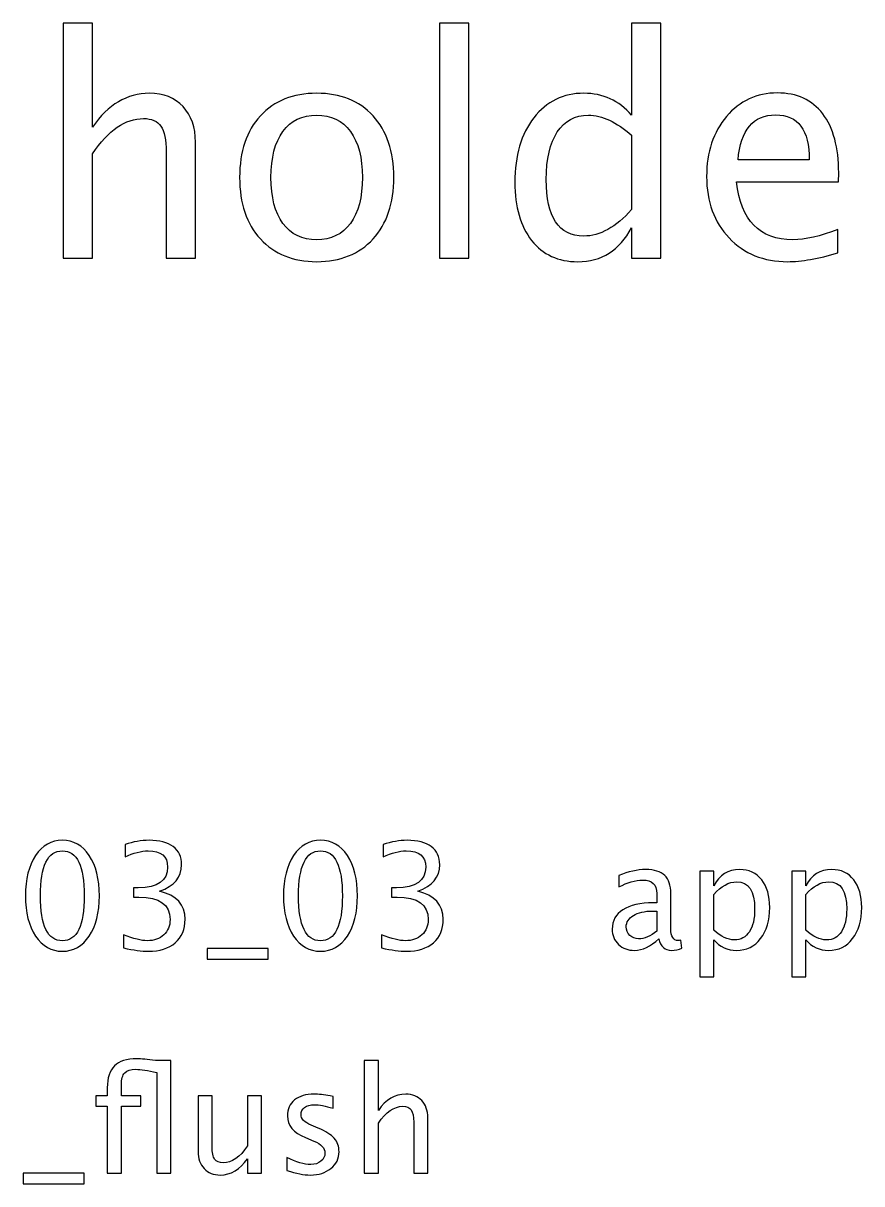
# Model space of a CAD drawing. Header units: centimetres. Extents: x -40.4 to 36.1, y -33 to 28.7.
# Drawn here: x -16.45 to -9.17, y 18.63 to 28.71 of the extents above; entities that cross this region are included whole.
import ezdxf

# ---------------------------------------------------------------- set-up
doc = ezdxf.new("R2010")
doc.units = ezdxf.units.CM
doc.header["$MEASUREMENT"] = 0
doc.layers.add('Layer 1', color=7, linetype='Continuous')

msp = doc.modelspace()

# ---------------------------------------------------------------- linework, layer by layer
at = {"layer": 'Layer 1'}
for points, knots in [([(-16.10603, 26.67044), (-16.10603, 26.67044), (-16.10603, 28.71037), (-16.10603, 28.71037), (-16.10603, 28.71037), (-16.10603, 28.71037), (-15.85203, 28.71037), (-15.85203, 28.71037), (-15.85203, 28.71037), (-15.85203, 28.71037), (-15.85203, 27.80771), (-15.85203, 27.80771), (-15.85203, 27.80771), (-15.71753, 28.00394), (-15.55261, 28.10183), (-15.3577, 28.10183), (-15.3577, 28.10183), (-15.23511, 28.10183), (-15.13766, 28.06347), (-15.06578, 27.9863), (-15.06578, 27.9863), (-14.9939, 27.90957), (-14.95774, 27.80594), (-14.95774, 27.6763), (-14.95774, 27.6763), (-14.95774, 27.6763), (-14.95774, 26.67044), (-14.95774, 26.67044), (-14.95774, 26.67044), (-14.95774, 26.67044), (-15.21174, 26.67044), (-15.21174, 26.67044), (-15.21174, 26.67044), (-15.21174, 26.67044), (-15.21174, 27.59339), (-15.21174, 27.59339), (-15.21174, 27.59339), (-15.21174, 27.69746), (-15.22717, 27.77155), (-15.2576, 27.81564), (-15.2576, 27.81564), (-15.28847, 27.86018), (-15.33918, 27.88223), (-15.41018, 27.88223), (-15.41018, 27.88223), (-15.56628, 27.88223), (-15.71357, 27.78037), (-15.85203, 27.57664), (-15.85203, 27.57664), (-15.85203, 27.57664), (-15.85203, 26.67044), (-15.85203, 26.67044), (-15.85203, 26.67044), (-15.85203, 26.67044), (-16.10603, 26.67044), (-16.10603, 26.67044)], [0, 0, 0, 0, 0.06666667, 0.06666667, 0.06666667, 0.06666667, 0.13333333, 0.13333333, 0.13333333, 0.13333333, 0.2, 0.2, 0.2, 0.2, 0.26666667, 0.26666667, 0.26666667, 0.26666667, 0.33333333, 0.33333333, 0.33333333, 0.33333333, 0.4, 0.4, 0.4, 0.4, 0.46666667, 0.46666667, 0.46666667, 0.46666667, 0.53333333, 0.53333333, 0.53333333, 0.53333333, 0.6, 0.6, 0.6, 0.6, 0.66666667, 0.66666667, 0.66666667, 0.66666667, 0.73333333, 0.73333333, 0.73333333, 0.73333333, 0.8, 0.8, 0.8, 0.8, 0.86666667, 0.86666667, 0.86666667, 0.86666667, 1, 1, 1, 1]), ([(-12.83843, 26.67044), (-12.83843, 26.67044), (-12.83843, 28.71037), (-12.83843, 28.71037), (-12.83843, 28.71037), (-12.83843, 28.71037), (-12.58443, 28.71037), (-12.58443, 28.71037), (-12.58443, 28.71037), (-12.58443, 28.71037), (-12.58443, 26.67044), (-12.58443, 26.67044), (-12.58443, 26.67044), (-12.58443, 26.67044), (-12.83843, 26.67044), (-12.83843, 26.67044)], [0, 0, 0, 0, 0.2, 0.2, 0.2, 0.2, 0.4, 0.4, 0.4, 0.4, 0.6, 0.6, 0.6, 0.6, 1, 1, 1, 1]), ([(-11.17156, 26.67044), (-11.17156, 26.67044), (-11.17156, 26.9337), (-11.17156, 26.9337), (-11.17156, 26.9337), (-11.27519, 26.73703), (-11.43129, 26.63869), (-11.63987, 26.63869), (-11.63987, 26.63869), (-11.80921, 26.63869), (-11.94238, 26.69999), (-12.03939, 26.82302), (-12.03939, 26.82302), (-12.13641, 26.94605), (-12.18492, 27.11406), (-12.18492, 27.32705), (-12.18492, 27.32705), (-12.18492, 27.55988), (-12.12979, 27.74729), (-12.01999, 27.88929), (-12.01999, 27.88929), (-11.90975, 28.03084), (-11.76511, 28.10183), (-11.58563, 28.10183), (-11.58563, 28.10183), (-11.41939, 28.10183), (-11.28092, 28.03833), (-11.17156, 27.91089), (-11.17156, 27.91089), (-11.17156, 27.91089), (-11.17156, 28.71037), (-11.17156, 28.71037), (-11.17156, 28.71037), (-11.17156, 28.71037), (-10.91756, 28.71037), (-10.91756, 28.71037), (-10.91756, 28.71037), (-10.91756, 28.71037), (-10.91756, 26.67044), (-10.91756, 26.67044), (-10.91756, 26.67044), (-10.91756, 26.67044), (-11.17156, 26.67044), (-11.17156, 26.67044)], [0, 0, 0, 0, 0.08333333, 0.08333333, 0.08333333, 0.08333333, 0.16666667, 0.16666667, 0.16666667, 0.16666667, 0.25, 0.25, 0.25, 0.25, 0.33333333, 0.33333333, 0.33333333, 0.33333333, 0.41666667, 0.41666667, 0.41666667, 0.41666667, 0.5, 0.5, 0.5, 0.5, 0.58333333, 0.58333333, 0.58333333, 0.58333333, 0.66666667, 0.66666667, 0.66666667, 0.66666667, 0.75, 0.75, 0.75, 0.75, 0.83333333, 0.83333333, 0.83333333, 0.83333333, 1, 1, 1, 1]), ([(-13.90558, 26.63869), (-14.11151, 26.63869), (-14.27467, 26.70439), (-14.39462, 26.8358), (-14.39462, 26.8358), (-14.515, 26.96721), (-14.57498, 27.14581), (-14.57498, 27.37114), (-14.57498, 27.37114), (-14.57498, 27.59604), (-14.515, 27.77419), (-14.39462, 27.90516), (-14.39462, 27.90516), (-14.27467, 28.03613), (-14.11151, 28.10183), (-13.90558, 28.10183), (-13.90558, 28.10183), (-13.69965, 28.10183), (-13.53649, 28.03613), (-13.41654, 27.90516), (-13.41654, 27.90516), (-13.29616, 27.77419), (-13.23619, 27.59604), (-13.23619, 27.37114), (-13.23619, 27.37114), (-13.23619, 27.14581), (-13.29616, 26.96721), (-13.41654, 26.8358), (-13.41654, 26.8358), (-13.53649, 26.70439), (-13.69965, 26.63869), (-13.90558, 26.63869)], [0, 0, 0, 0, 0.11111111, 0.11111111, 0.11111111, 0.11111111, 0.22222222, 0.22222222, 0.22222222, 0.22222222, 0.33333333, 0.33333333, 0.33333333, 0.33333333, 0.44444444, 0.44444444, 0.44444444, 0.44444444, 0.55555556, 0.55555556, 0.55555556, 0.55555556, 0.66666667, 0.66666667, 0.66666667, 0.66666667, 0.77777778, 0.77777778, 0.77777778, 0.77777778, 1, 1, 1, 1]), ([(-9.37945, 26.71542), (-9.55011, 26.66427), (-9.69607, 26.63869), (-9.81778, 26.63869), (-9.81778, 26.63869), (-10.02548, 26.63869), (-10.19437, 26.70748), (-10.32445, 26.84462), (-10.32445, 26.84462), (-10.45454, 26.98177), (-10.51981, 27.15948), (-10.51981, 27.3782), (-10.51981, 27.3782), (-10.51981, 27.59031), (-10.46248, 27.76449), (-10.34739, 27.90075), (-10.34739, 27.90075), (-10.23229, 28.03657), (-10.08501, 28.10448), (-9.90553, 28.10448), (-9.90553, 28.10448), (-9.73576, 28.10448), (-9.60435, 28.04407), (-9.51174, 27.92324), (-9.51174, 27.92324), (-9.41914, 27.80241), (-9.37284, 27.63132), (-9.37284, 27.40951), (-9.37284, 27.40951), (-9.37284, 27.40951), (-9.37416, 27.3319), (-9.37416, 27.3319), (-9.37416, 27.3319), (-9.37416, 27.3319), (-10.26051, 27.3319), (-10.26051, 27.3319), (-10.26051, 27.3319), (-10.22347, 26.99676), (-10.05987, 26.82919), (-9.77015, 26.82919), (-9.77015, 26.82919), (-9.66388, 26.82919), (-9.53379, 26.85918), (-9.37945, 26.91915), (-9.37945, 26.91915), (-9.37945, 26.91915), (-9.37945, 26.71542), (-9.37945, 26.71542)], [0, 0, 0, 0, 0.07692308, 0.07692308, 0.07692308, 0.07692308, 0.15384615, 0.15384615, 0.15384615, 0.15384615, 0.23076923, 0.23076923, 0.23076923, 0.23076923, 0.30769231, 0.30769231, 0.30769231, 0.30769231, 0.38461538, 0.38461538, 0.38461538, 0.38461538, 0.46153846, 0.46153846, 0.46153846, 0.46153846, 0.53846154, 0.53846154, 0.53846154, 0.53846154, 0.61538462, 0.61538462, 0.61538462, 0.61538462, 0.69230769, 0.69230769, 0.69230769, 0.69230769, 0.76923077, 0.76923077, 0.76923077, 0.76923077, 0.84615385, 0.84615385, 0.84615385, 0.84615385, 1, 1, 1, 1]), ([(-13.90602, 26.82919), (-13.78034, 26.82919), (-13.68245, 26.87637), (-13.61278, 26.97118), (-13.61278, 26.97118), (-13.54354, 27.06555), (-13.50871, 27.19917), (-13.50871, 27.37114), (-13.50871, 27.37114), (-13.50871, 27.54268), (-13.54354, 27.67586), (-13.61278, 27.77022), (-13.61278, 27.77022), (-13.68245, 27.86415), (-13.78034, 27.91133), (-13.90602, 27.91133), (-13.90602, 27.91133), (-14.03214, 27.91133), (-14.13003, 27.86415), (-14.19883, 27.77022), (-14.19883, 27.77022), (-14.26806, 27.67586), (-14.30245, 27.54268), (-14.30245, 27.37114), (-14.30245, 27.37114), (-14.30245, 27.19917), (-14.26806, 27.06555), (-14.19883, 26.97118), (-14.19883, 26.97118), (-14.13003, 26.87637), (-14.03214, 26.82919), (-13.90602, 26.82919)], [0, 0, 0, 0, 0.11111111, 0.11111111, 0.11111111, 0.11111111, 0.22222222, 0.22222222, 0.22222222, 0.22222222, 0.33333333, 0.33333333, 0.33333333, 0.33333333, 0.44444444, 0.44444444, 0.44444444, 0.44444444, 0.55555556, 0.55555556, 0.55555556, 0.55555556, 0.66666667, 0.66666667, 0.66666667, 0.66666667, 0.77777778, 0.77777778, 0.77777778, 0.77777778, 1, 1, 1, 1]), ([(-11.17156, 27.73715), (-11.30341, 27.85313), (-11.42821, 27.91133), (-11.54639, 27.91133), (-11.54639, 27.91133), (-11.6628, 27.91133), (-11.75276, 27.86283), (-11.8167, 27.76537), (-11.8167, 27.76537), (-11.88064, 27.66836), (-11.91239, 27.53078), (-11.91239, 27.35262), (-11.91239, 27.35262), (-11.91239, 27.02498), (-11.80392, 26.86094), (-11.58652, 26.86094), (-11.58652, 26.86094), (-11.44541, 26.86094), (-11.30694, 26.93811), (-11.17156, 27.09201), (-11.17156, 27.09201), (-11.17156, 27.09201), (-11.17156, 27.73715), (-11.17156, 27.73715)], [0, 0, 0, 0, 0.14285714, 0.14285714, 0.14285714, 0.14285714, 0.28571429, 0.28571429, 0.28571429, 0.28571429, 0.42857143, 0.42857143, 0.42857143, 0.42857143, 0.57142857, 0.57142857, 0.57142857, 0.57142857, 0.71428571, 0.71428571, 0.71428571, 0.71428571, 1, 1, 1, 1]), ([(-10.24728, 27.5224), (-10.24728, 27.5224), (-9.62816, 27.5224), (-9.62816, 27.5224), (-9.62816, 27.5224), (-9.62816, 27.78345), (-9.72562, 27.91398), (-9.92008, 27.91398), (-9.92008, 27.91398), (-10.11588, 27.91398), (-10.2248, 27.78345), (-10.24728, 27.5224)], [0, 0, 0, 0, 0.25, 0.25, 0.25, 0.25, 0.5, 0.5, 0.5, 0.5, 1, 1, 1, 1]), ([(-16.1139, 20.64758), (-16.21021, 20.64758), (-16.28789, 20.69182), (-16.34673, 20.78008), (-16.34673, 20.78008), (-16.40579, 20.86835), (-16.43521, 20.98477), (-16.43521, 21.12955), (-16.43521, 21.12955), (-16.43521, 21.27433), (-16.40579, 21.39074), (-16.34673, 21.47901), (-16.34673, 21.47901), (-16.28789, 21.56727), (-16.21021, 21.61151), (-16.1139, 21.61151), (-16.1139, 21.61151), (-16.01717, 21.61151), (-15.93949, 21.56748), (-15.88064, 21.47943), (-15.88064, 21.47943), (-15.82201, 21.39138), (-15.79259, 21.27475), (-15.79259, 21.12955), (-15.79259, 21.12955), (-15.79259, 20.98477), (-15.82201, 20.86835), (-15.88064, 20.78008), (-15.88064, 20.78008), (-15.93949, 20.69182), (-16.01717, 20.64758), (-16.1139, 20.64758)], [0, 0, 0, 0, 0.11111111, 0.11111111, 0.11111111, 0.11111111, 0.22222222, 0.22222222, 0.22222222, 0.22222222, 0.33333333, 0.33333333, 0.33333333, 0.33333333, 0.44444444, 0.44444444, 0.44444444, 0.44444444, 0.55555556, 0.55555556, 0.55555556, 0.55555556, 0.66666667, 0.66666667, 0.66666667, 0.66666667, 0.77777778, 0.77777778, 0.77777778, 0.77777778, 1, 1, 1, 1]), ([(-15.58262, 20.67679), (-15.58262, 20.67679), (-15.58262, 20.79109), (-15.58262, 20.79109), (-15.58262, 20.79109), (-15.49541, 20.75638), (-15.42704, 20.73902), (-15.37688, 20.73902), (-15.37688, 20.73902), (-15.31782, 20.73902), (-15.2702, 20.75595), (-15.23358, 20.79003), (-15.23358, 20.79003), (-15.19696, 20.82411), (-15.17876, 20.86856), (-15.17876, 20.92317), (-15.17876, 20.92317), (-15.17876, 21.05271), (-15.26893, 21.11748), (-15.44927, 21.11748), (-15.44927, 21.11748), (-15.44927, 21.11748), (-15.49753, 21.11748), (-15.49753, 21.11748), (-15.49753, 21.11748), (-15.49753, 21.11748), (-15.49753, 21.1994), (-15.49753, 21.1994), (-15.49753, 21.1994), (-15.49753, 21.1994), (-15.45477, 21.20003), (-15.45477, 21.20003), (-15.45477, 21.20003), (-15.28523, 21.20003), (-15.20035, 21.25972), (-15.20035, 21.37931), (-15.20035, 21.37931), (-15.20035, 21.47308), (-15.25665, 21.52007), (-15.36905, 21.52007), (-15.36905, 21.52007), (-15.42937, 21.52007), (-15.49626, 21.50271), (-15.56992, 21.468), (-15.56992, 21.468), (-15.56992, 21.468), (-15.56992, 21.57468), (-15.56992, 21.57468), (-15.56992, 21.57468), (-15.49774, 21.59923), (-15.4281, 21.61151), (-15.36122, 21.61151), (-15.36122, 21.61151), (-15.2702, 21.61151), (-15.20014, 21.59331), (-15.15145, 21.5569), (-15.15145, 21.5569), (-15.10277, 21.52071), (-15.07843, 21.468), (-15.07843, 21.399), (-15.07843, 21.399), (-15.07843, 21.29126), (-15.14214, 21.21442), (-15.26978, 21.1687), (-15.26978, 21.1687), (-15.12182, 21.1342), (-15.04795, 21.05313), (-15.04795, 20.92508), (-15.04795, 20.92508), (-15.04795, 20.83872), (-15.07652, 20.77077), (-15.13346, 20.72145), (-15.13346, 20.72145), (-15.1904, 20.67213), (-15.26872, 20.64758), (-15.3682, 20.64758), (-15.3682, 20.64758), (-15.42493, 20.64758), (-15.49626, 20.65732), (-15.58262, 20.67679)], [0, 0, 0, 0, 0.04761905, 0.04761905, 0.04761905, 0.04761905, 0.0952381, 0.0952381, 0.0952381, 0.0952381, 0.14285714, 0.14285714, 0.14285714, 0.14285714, 0.19047619, 0.19047619, 0.19047619, 0.19047619, 0.23809524, 0.23809524, 0.23809524, 0.23809524, 0.28571429, 0.28571429, 0.28571429, 0.28571429, 0.33333333, 0.33333333, 0.33333333, 0.33333333, 0.38095238, 0.38095238, 0.38095238, 0.38095238, 0.42857143, 0.42857143, 0.42857143, 0.42857143, 0.47619048, 0.47619048, 0.47619048, 0.47619048, 0.52380952, 0.52380952, 0.52380952, 0.52380952, 0.57142857, 0.57142857, 0.57142857, 0.57142857, 0.61904762, 0.61904762, 0.61904762, 0.61904762, 0.66666667, 0.66666667, 0.66666667, 0.66666667, 0.71428571, 0.71428571, 0.71428571, 0.71428571, 0.76190476, 0.76190476, 0.76190476, 0.76190476, 0.80952381, 0.80952381, 0.80952381, 0.80952381, 0.85714286, 0.85714286, 0.85714286, 0.85714286, 0.9047619, 0.9047619, 0.9047619, 0.9047619, 1, 1, 1, 1]), ([(-13.87278, 20.64758), (-13.96909, 20.64758), (-14.04677, 20.69182), (-14.10561, 20.78008), (-14.10561, 20.78008), (-14.16467, 20.86835), (-14.19409, 20.98477), (-14.19409, 21.12955), (-14.19409, 21.12955), (-14.19409, 21.27433), (-14.16467, 21.39074), (-14.10561, 21.47901), (-14.10561, 21.47901), (-14.04677, 21.56727), (-13.96909, 21.61151), (-13.87278, 21.61151), (-13.87278, 21.61151), (-13.77605, 21.61151), (-13.69837, 21.56748), (-13.63952, 21.47943), (-13.63952, 21.47943), (-13.58089, 21.39138), (-13.55147, 21.27475), (-13.55147, 21.12955), (-13.55147, 21.12955), (-13.55147, 20.98477), (-13.58089, 20.86835), (-13.63952, 20.78008), (-13.63952, 20.78008), (-13.69837, 20.69182), (-13.77605, 20.64758), (-13.87278, 20.64758)], [0, 0, 0, 0, 0.11111111, 0.11111111, 0.11111111, 0.11111111, 0.22222222, 0.22222222, 0.22222222, 0.22222222, 0.33333333, 0.33333333, 0.33333333, 0.33333333, 0.44444444, 0.44444444, 0.44444444, 0.44444444, 0.55555556, 0.55555556, 0.55555556, 0.55555556, 0.66666667, 0.66666667, 0.66666667, 0.66666667, 0.77777778, 0.77777778, 0.77777778, 0.77777778, 1, 1, 1, 1]), ([(-13.3415, 20.67679), (-13.3415, 20.67679), (-13.3415, 20.79109), (-13.3415, 20.79109), (-13.3415, 20.79109), (-13.25429, 20.75638), (-13.18592, 20.73902), (-13.13576, 20.73902), (-13.13576, 20.73902), (-13.0767, 20.73902), (-13.02908, 20.75595), (-12.99246, 20.79003), (-12.99246, 20.79003), (-12.95584, 20.82411), (-12.93764, 20.86856), (-12.93764, 20.92317), (-12.93764, 20.92317), (-12.93764, 21.05271), (-13.02781, 21.11748), (-13.20815, 21.11748), (-13.20815, 21.11748), (-13.20815, 21.11748), (-13.25641, 21.11748), (-13.25641, 21.11748), (-13.25641, 21.11748), (-13.25641, 21.11748), (-13.25641, 21.1994), (-13.25641, 21.1994), (-13.25641, 21.1994), (-13.25641, 21.1994), (-13.21365, 21.20003), (-13.21365, 21.20003), (-13.21365, 21.20003), (-13.04411, 21.20003), (-12.95923, 21.25972), (-12.95923, 21.37931), (-12.95923, 21.37931), (-12.95923, 21.47308), (-13.01553, 21.52007), (-13.12793, 21.52007), (-13.12793, 21.52007), (-13.18825, 21.52007), (-13.25514, 21.50271), (-13.3288, 21.468), (-13.3288, 21.468), (-13.3288, 21.468), (-13.3288, 21.57468), (-13.3288, 21.57468), (-13.3288, 21.57468), (-13.25662, 21.59923), (-13.18698, 21.61151), (-13.1201, 21.61151), (-13.1201, 21.61151), (-13.02908, 21.61151), (-12.95902, 21.59331), (-12.91033, 21.5569), (-12.91033, 21.5569), (-12.86165, 21.52071), (-12.83731, 21.468), (-12.83731, 21.399), (-12.83731, 21.399), (-12.83731, 21.29126), (-12.90102, 21.21442), (-13.02866, 21.1687), (-13.02866, 21.1687), (-12.8807, 21.1342), (-12.80683, 21.05313), (-12.80683, 20.92508), (-12.80683, 20.92508), (-12.80683, 20.83872), (-12.8354, 20.77077), (-12.89234, 20.72145), (-12.89234, 20.72145), (-12.94928, 20.67213), (-13.0276, 20.64758), (-13.12708, 20.64758), (-13.12708, 20.64758), (-13.18381, 20.64758), (-13.25514, 20.65732), (-13.3415, 20.67679)], [0, 0, 0, 0, 0.04761905, 0.04761905, 0.04761905, 0.04761905, 0.0952381, 0.0952381, 0.0952381, 0.0952381, 0.14285714, 0.14285714, 0.14285714, 0.14285714, 0.19047619, 0.19047619, 0.19047619, 0.19047619, 0.23809524, 0.23809524, 0.23809524, 0.23809524, 0.28571429, 0.28571429, 0.28571429, 0.28571429, 0.33333333, 0.33333333, 0.33333333, 0.33333333, 0.38095238, 0.38095238, 0.38095238, 0.38095238, 0.42857143, 0.42857143, 0.42857143, 0.42857143, 0.47619048, 0.47619048, 0.47619048, 0.47619048, 0.52380952, 0.52380952, 0.52380952, 0.52380952, 0.57142857, 0.57142857, 0.57142857, 0.57142857, 0.61904762, 0.61904762, 0.61904762, 0.61904762, 0.66666667, 0.66666667, 0.66666667, 0.66666667, 0.71428571, 0.71428571, 0.71428571, 0.71428571, 0.76190476, 0.76190476, 0.76190476, 0.76190476, 0.80952381, 0.80952381, 0.80952381, 0.80952381, 0.85714286, 0.85714286, 0.85714286, 0.85714286, 0.9047619, 0.9047619, 0.9047619, 0.9047619, 1, 1, 1, 1]), ([(-16.11411, 20.73902), (-15.9869, 20.73902), (-15.9234, 20.8692), (-15.9234, 21.12955), (-15.9234, 21.12955), (-15.9234, 21.3899), (-15.9869, 21.52007), (-16.11411, 21.52007), (-16.11411, 21.52007), (-16.2409, 21.52007), (-16.3044, 21.3899), (-16.3044, 21.12955), (-16.3044, 21.12955), (-16.3044, 20.8692), (-16.2409, 20.73902), (-16.11411, 20.73902)], [0, 0, 0, 0, 0.2, 0.2, 0.2, 0.2, 0.4, 0.4, 0.4, 0.4, 0.6, 0.6, 0.6, 0.6, 1, 1, 1, 1]), ([(-13.87299, 20.73902), (-13.74578, 20.73902), (-13.68228, 20.8692), (-13.68228, 21.12955), (-13.68228, 21.12955), (-13.68228, 21.3899), (-13.74578, 21.52007), (-13.87299, 21.52007), (-13.87299, 21.52007), (-13.99978, 21.52007), (-14.06328, 21.3899), (-14.06328, 21.12955), (-14.06328, 21.12955), (-14.06328, 20.8692), (-13.99978, 20.73902), (-13.87299, 20.73902)], [0, 0, 0, 0, 0.2, 0.2, 0.2, 0.2, 0.4, 0.4, 0.4, 0.4, 0.6, 0.6, 0.6, 0.6, 1, 1, 1, 1]), ([(-10.9346, 20.75617), (-11.00783, 20.68886), (-11.07832, 20.6552), (-11.14605, 20.6552), (-11.14605, 20.6552), (-11.20172, 20.6552), (-11.24808, 20.67256), (-11.28469, 20.70748), (-11.28469, 20.70748), (-11.32152, 20.74241), (-11.33994, 20.78643), (-11.33994, 20.83956), (-11.33994, 20.83956), (-11.33994, 20.91301), (-11.30904, 20.96953), (-11.24723, 21.0089), (-11.24723, 21.0089), (-11.18542, 21.04827), (-11.09673, 21.06795), (-10.98116, 21.06795), (-10.98116, 21.06795), (-10.98116, 21.06795), (-10.95259, 21.06795), (-10.95259, 21.06795), (-10.95259, 21.06795), (-10.95259, 21.06795), (-10.95259, 21.14902), (-10.95259, 21.14902), (-10.95259, 21.14902), (-10.95259, 21.22712), (-10.99323, 21.26607), (-11.07472, 21.26607), (-11.07472, 21.26607), (-11.1378, 21.26607), (-11.2068, 21.24617), (-11.28152, 21.20638), (-11.28152, 21.20638), (-11.28152, 21.20638), (-11.28152, 21.30671), (-11.28152, 21.30671), (-11.28152, 21.30671), (-11.19939, 21.34058), (-11.12192, 21.35751), (-11.04932, 21.35751), (-11.04932, 21.35751), (-10.9746, 21.35751), (-10.91936, 21.34058), (-10.88401, 21.3065), (-10.88401, 21.3065), (-10.84845, 21.27242), (-10.83067, 21.21993), (-10.83067, 21.14902), (-10.83067, 21.14902), (-10.83067, 21.14902), (-10.83067, 20.84485), (-10.83067, 20.84485), (-10.83067, 20.84485), (-10.83067, 20.77522), (-10.80929, 20.74029), (-10.76632, 20.74029), (-10.76632, 20.74029), (-10.76103, 20.74029), (-10.7532, 20.74114), (-10.74283, 20.74283), (-10.74283, 20.74283), (-10.74283, 20.74283), (-10.73415, 20.6751), (-10.73415, 20.6751), (-10.73415, 20.6751), (-10.76188, 20.66176), (-10.79236, 20.6552), (-10.8258, 20.6552), (-10.8258, 20.6552), (-10.88274, 20.6552), (-10.91893, 20.68886), (-10.9346, 20.75617)], [0, 0, 0, 0, 0.05, 0.05, 0.05, 0.05, 0.1, 0.1, 0.1, 0.1, 0.15, 0.15, 0.15, 0.15, 0.2, 0.2, 0.2, 0.2, 0.25, 0.25, 0.25, 0.25, 0.3, 0.3, 0.3, 0.3, 0.35, 0.35, 0.35, 0.35, 0.4, 0.4, 0.4, 0.4, 0.45, 0.45, 0.45, 0.45, 0.5, 0.5, 0.5, 0.5, 0.55, 0.55, 0.55, 0.55, 0.6, 0.6, 0.6, 0.6, 0.65, 0.65, 0.65, 0.65, 0.7, 0.7, 0.7, 0.7, 0.75, 0.75, 0.75, 0.75, 0.8, 0.8, 0.8, 0.8, 0.85, 0.85, 0.85, 0.85, 0.9, 0.9, 0.9, 0.9, 1, 1, 1, 1]), ([(-10.58027, 20.42533), (-10.58027, 20.42533), (-10.58027, 21.34354), (-10.58027, 21.34354), (-10.58027, 21.34354), (-10.58027, 21.34354), (-10.45835, 21.34354), (-10.45835, 21.34354), (-10.45835, 21.34354), (-10.45835, 21.34354), (-10.45835, 21.21633), (-10.45835, 21.21633), (-10.45835, 21.21633), (-10.4084, 21.31052), (-10.33325, 21.35751), (-10.23314, 21.35751), (-10.23314, 21.35751), (-10.15207, 21.35751), (-10.08836, 21.32809), (-10.04179, 21.26903), (-10.04179, 21.26903), (-9.99522, 21.20998), (-9.97194, 21.12933), (-9.97194, 21.0271), (-9.97194, 21.0271), (-9.97194, 20.91576), (-9.9984, 20.8258), (-10.0511, 20.75765), (-10.0511, 20.75765), (-10.10381, 20.68928), (-10.17323, 20.6552), (-10.25917, 20.6552), (-10.25917, 20.6552), (-10.33897, 20.6552), (-10.40543, 20.68568), (-10.45835, 20.74685), (-10.45835, 20.74685), (-10.45835, 20.74685), (-10.45835, 20.42533), (-10.45835, 20.42533), (-10.45835, 20.42533), (-10.45835, 20.42533), (-10.58027, 20.42533), (-10.58027, 20.42533)], [0, 0, 0, 0, 0.08333333, 0.08333333, 0.08333333, 0.08333333, 0.16666667, 0.16666667, 0.16666667, 0.16666667, 0.25, 0.25, 0.25, 0.25, 0.33333333, 0.33333333, 0.33333333, 0.33333333, 0.41666667, 0.41666667, 0.41666667, 0.41666667, 0.5, 0.5, 0.5, 0.5, 0.58333333, 0.58333333, 0.58333333, 0.58333333, 0.66666667, 0.66666667, 0.66666667, 0.66666667, 0.75, 0.75, 0.75, 0.75, 0.83333333, 0.83333333, 0.83333333, 0.83333333, 1, 1, 1, 1]), ([(-9.78102, 20.42533), (-9.78102, 20.42533), (-9.78102, 21.34354), (-9.78102, 21.34354), (-9.78102, 21.34354), (-9.78102, 21.34354), (-9.6591, 21.34354), (-9.6591, 21.34354), (-9.6591, 21.34354), (-9.6591, 21.34354), (-9.6591, 21.21633), (-9.6591, 21.21633), (-9.6591, 21.21633), (-9.60915, 21.31052), (-9.534, 21.35751), (-9.43389, 21.35751), (-9.43389, 21.35751), (-9.35282, 21.35751), (-9.28911, 21.32809), (-9.24254, 21.26903), (-9.24254, 21.26903), (-9.19597, 21.20998), (-9.17269, 21.12933), (-9.17269, 21.0271), (-9.17269, 21.0271), (-9.17269, 20.91576), (-9.19915, 20.8258), (-9.25185, 20.75765), (-9.25185, 20.75765), (-9.30456, 20.68928), (-9.37398, 20.6552), (-9.45992, 20.6552), (-9.45992, 20.6552), (-9.53972, 20.6552), (-9.60618, 20.68568), (-9.6591, 20.74685), (-9.6591, 20.74685), (-9.6591, 20.74685), (-9.6591, 20.42533), (-9.6591, 20.42533), (-9.6591, 20.42533), (-9.6591, 20.42533), (-9.78102, 20.42533), (-9.78102, 20.42533)], [0, 0, 0, 0, 0.08333333, 0.08333333, 0.08333333, 0.08333333, 0.16666667, 0.16666667, 0.16666667, 0.16666667, 0.25, 0.25, 0.25, 0.25, 0.33333333, 0.33333333, 0.33333333, 0.33333333, 0.41666667, 0.41666667, 0.41666667, 0.41666667, 0.5, 0.5, 0.5, 0.5, 0.58333333, 0.58333333, 0.58333333, 0.58333333, 0.66666667, 0.66666667, 0.66666667, 0.66666667, 0.75, 0.75, 0.75, 0.75, 0.83333333, 0.83333333, 0.83333333, 0.83333333, 1, 1, 1, 1]), ([(-10.45835, 20.83088), (-10.39548, 20.77479), (-10.33558, 20.74664), (-10.27864, 20.74664), (-10.27864, 20.74664), (-10.22255, 20.74664), (-10.17916, 20.77014), (-10.14868, 20.81691), (-10.14868, 20.81691), (-10.11799, 20.86369), (-10.10275, 20.92952), (-10.10275, 21.01461), (-10.10275, 21.01461), (-10.10275, 21.17209), (-10.15482, 21.25083), (-10.25896, 21.25083), (-10.25896, 21.25083), (-10.32712, 21.25083), (-10.39358, 21.214), (-10.45835, 21.14013), (-10.45835, 21.14013), (-10.45835, 21.14013), (-10.45835, 20.83088), (-10.45835, 20.83088)], [0, 0, 0, 0, 0.14285714, 0.14285714, 0.14285714, 0.14285714, 0.28571429, 0.28571429, 0.28571429, 0.28571429, 0.42857143, 0.42857143, 0.42857143, 0.42857143, 0.57142857, 0.57142857, 0.57142857, 0.57142857, 0.71428571, 0.71428571, 0.71428571, 0.71428571, 1, 1, 1, 1]), ([(-9.6591, 20.83088), (-9.59623, 20.77479), (-9.53633, 20.74664), (-9.47939, 20.74664), (-9.47939, 20.74664), (-9.4233, 20.74664), (-9.37991, 20.77014), (-9.34943, 20.81691), (-9.34943, 20.81691), (-9.31874, 20.86369), (-9.3035, 20.92952), (-9.3035, 21.01461), (-9.3035, 21.01461), (-9.3035, 21.17209), (-9.35557, 21.25083), (-9.45971, 21.25083), (-9.45971, 21.25083), (-9.52787, 21.25083), (-9.59433, 21.214), (-9.6591, 21.14013), (-9.6591, 21.14013), (-9.6591, 21.14013), (-9.6591, 20.83088), (-9.6591, 20.83088)], [0, 0, 0, 0, 0.14285714, 0.14285714, 0.14285714, 0.14285714, 0.28571429, 0.28571429, 0.28571429, 0.28571429, 0.42857143, 0.42857143, 0.42857143, 0.42857143, 0.57142857, 0.57142857, 0.57142857, 0.57142857, 0.71428571, 0.71428571, 0.71428571, 0.71428571, 1, 1, 1, 1]), ([(-10.95259, 20.82263), (-10.95259, 20.82263), (-10.95259, 20.99556), (-10.95259, 20.99556), (-10.95259, 20.99556), (-10.95259, 20.99556), (-10.99175, 20.99683), (-10.99175, 20.99683), (-10.99175, 20.99683), (-11.05948, 20.99683), (-11.11409, 20.98434), (-11.15579, 20.95937), (-11.15579, 20.95937), (-11.19728, 20.93418), (-11.21802, 20.90095), (-11.21802, 20.85946), (-11.21802, 20.85946), (-11.21802, 20.83046), (-11.20765, 20.80591), (-11.18712, 20.7858), (-11.18712, 20.7858), (-11.16637, 20.76569), (-11.14118, 20.75553), (-11.11134, 20.75553), (-11.11134, 20.75553), (-11.06054, 20.75553), (-11.00762, 20.77797), (-10.95259, 20.82263)], [0, 0, 0, 0, 0.125, 0.125, 0.125, 0.125, 0.25, 0.25, 0.25, 0.25, 0.375, 0.375, 0.375, 0.375, 0.5, 0.5, 0.5, 0.5, 0.625, 0.625, 0.625, 0.625, 0.75, 0.75, 0.75, 0.75, 1, 1, 1, 1]), ([(-14.85576, 20.579), (-14.85576, 20.579), (-14.85576, 20.67044), (-14.85576, 20.67044), (-14.85576, 20.67044), (-14.85576, 20.67044), (-14.32744, 20.67044), (-14.32744, 20.67044), (-14.32744, 20.67044), (-14.32744, 20.67044), (-14.32744, 20.579), (-14.32744, 20.579), (-14.32744, 20.579), (-14.32744, 20.579), (-14.85576, 20.579), (-14.85576, 20.579)], [0, 0, 0, 0, 0.2, 0.2, 0.2, 0.2, 0.4, 0.4, 0.4, 0.4, 0.6, 0.6, 0.6, 0.6, 1, 1, 1, 1]), ([(-15.72359, 18.71887), (-15.72359, 18.71887), (-15.72359, 19.30053), (-15.72359, 19.30053), (-15.72359, 19.30053), (-15.72359, 19.30053), (-15.82286, 19.30053), (-15.82286, 19.30053), (-15.82286, 19.30053), (-15.82286, 19.30053), (-15.82286, 19.39197), (-15.82286, 19.39197), (-15.82286, 19.39197), (-15.82286, 19.39197), (-15.72359, 19.39197), (-15.72359, 19.39197), (-15.72359, 19.39197), (-15.72359, 19.39197), (-15.72359, 19.46076), (-15.72359, 19.46076), (-15.72359, 19.46076), (-15.72359, 19.54776), (-15.70285, 19.61147), (-15.66157, 19.65211), (-15.66157, 19.65211), (-15.6203, 19.69296), (-15.55574, 19.71328), (-15.46811, 19.71328), (-15.46811, 19.71328), (-15.43022, 19.71328), (-15.37603, 19.7082), (-15.30576, 19.69804), (-15.30576, 19.69804), (-15.30576, 19.69804), (-15.17241, 19.69804), (-15.17241, 19.69804), (-15.17241, 19.69804), (-15.17241, 19.69804), (-15.17241, 18.71887), (-15.17241, 18.71887), (-15.17241, 18.71887), (-15.17241, 18.71887), (-15.29433, 18.71887), (-15.29433, 18.71887), (-15.29433, 18.71887), (-15.29433, 18.71887), (-15.29433, 19.5939), (-15.29433, 19.5939), (-15.29433, 19.5939), (-15.37328, 19.61253), (-15.43361, 19.62184), (-15.47509, 19.62184), (-15.47509, 19.62184), (-15.52039, 19.62184), (-15.55277, 19.61168), (-15.57246, 19.59136), (-15.57246, 19.59136), (-15.59193, 19.57104), (-15.60167, 19.53717), (-15.60167, 19.48955), (-15.60167, 19.48955), (-15.60167, 19.48955), (-15.60167, 19.39197), (-15.60167, 19.39197), (-15.60167, 19.39197), (-15.60167, 19.39197), (-15.43276, 19.39197), (-15.43276, 19.39197), (-15.43276, 19.39197), (-15.43276, 19.39197), (-15.43276, 19.30053), (-15.43276, 19.30053), (-15.43276, 19.30053), (-15.43276, 19.30053), (-15.60167, 19.30053), (-15.60167, 19.30053), (-15.60167, 19.30053), (-15.60167, 19.30053), (-15.60167, 18.71887), (-15.60167, 18.71887), (-15.60167, 18.71887), (-15.60167, 18.71887), (-15.72359, 18.71887), (-15.72359, 18.71887)], [0, 0, 0, 0, 0.04545455, 0.04545455, 0.04545455, 0.04545455, 0.09090909, 0.09090909, 0.09090909, 0.09090909, 0.13636364, 0.13636364, 0.13636364, 0.13636364, 0.18181818, 0.18181818, 0.18181818, 0.18181818, 0.22727273, 0.22727273, 0.22727273, 0.22727273, 0.27272727, 0.27272727, 0.27272727, 0.27272727, 0.31818182, 0.31818182, 0.31818182, 0.31818182, 0.36363636, 0.36363636, 0.36363636, 0.36363636, 0.40909091, 0.40909091, 0.40909091, 0.40909091, 0.45454545, 0.45454545, 0.45454545, 0.45454545, 0.5, 0.5, 0.5, 0.5, 0.54545455, 0.54545455, 0.54545455, 0.54545455, 0.59090909, 0.59090909, 0.59090909, 0.59090909, 0.63636364, 0.63636364, 0.63636364, 0.63636364, 0.68181818, 0.68181818, 0.68181818, 0.68181818, 0.72727273, 0.72727273, 0.72727273, 0.72727273, 0.77272727, 0.77272727, 0.77272727, 0.77272727, 0.81818182, 0.81818182, 0.81818182, 0.81818182, 0.86363636, 0.86363636, 0.86363636, 0.86363636, 0.90909091, 0.90909091, 0.90909091, 0.90909091, 1, 1, 1, 1]), ([(-13.49219, 18.71887), (-13.49219, 18.71887), (-13.49219, 19.69804), (-13.49219, 19.69804), (-13.49219, 19.69804), (-13.49219, 19.69804), (-13.37027, 19.69804), (-13.37027, 19.69804), (-13.37027, 19.69804), (-13.37027, 19.69804), (-13.37027, 19.26476), (-13.37027, 19.26476), (-13.37027, 19.26476), (-13.30571, 19.35895), (-13.22655, 19.40594), (-13.13299, 19.40594), (-13.13299, 19.40594), (-13.07415, 19.40594), (-13.02737, 19.38753), (-12.99287, 19.35048), (-12.99287, 19.35048), (-12.95837, 19.31365), (-12.94101, 19.26391), (-12.94101, 19.20168), (-12.94101, 19.20168), (-12.94101, 19.20168), (-12.94101, 18.71887), (-12.94101, 18.71887), (-12.94101, 18.71887), (-12.94101, 18.71887), (-13.06293, 18.71887), (-13.06293, 18.71887), (-13.06293, 18.71887), (-13.06293, 18.71887), (-13.06293, 19.16189), (-13.06293, 19.16189), (-13.06293, 19.16189), (-13.06293, 19.21184), (-13.07034, 19.2474), (-13.08494, 19.26857), (-13.08494, 19.26857), (-13.09976, 19.28995), (-13.1241, 19.30053), (-13.15818, 19.30053), (-13.15818, 19.30053), (-13.23311, 19.30053), (-13.30381, 19.25164), (-13.37027, 19.15385), (-13.37027, 19.15385), (-13.37027, 19.15385), (-13.37027, 18.71887), (-13.37027, 18.71887), (-13.37027, 18.71887), (-13.37027, 18.71887), (-13.49219, 18.71887), (-13.49219, 18.71887)], [0, 0, 0, 0, 0.06666667, 0.06666667, 0.06666667, 0.06666667, 0.13333333, 0.13333333, 0.13333333, 0.13333333, 0.2, 0.2, 0.2, 0.2, 0.26666667, 0.26666667, 0.26666667, 0.26666667, 0.33333333, 0.33333333, 0.33333333, 0.33333333, 0.4, 0.4, 0.4, 0.4, 0.46666667, 0.46666667, 0.46666667, 0.46666667, 0.53333333, 0.53333333, 0.53333333, 0.53333333, 0.6, 0.6, 0.6, 0.6, 0.66666667, 0.66666667, 0.66666667, 0.66666667, 0.73333333, 0.73333333, 0.73333333, 0.73333333, 0.8, 0.8, 0.8, 0.8, 0.86666667, 0.86666667, 0.86666667, 0.86666667, 1, 1, 1, 1]), ([(-14.50629, 18.71887), (-14.50629, 18.71887), (-14.50629, 18.84545), (-14.50629, 18.84545), (-14.50629, 18.84545), (-14.57127, 18.75083), (-14.65022, 18.70363), (-14.74293, 18.70363), (-14.74293, 18.70363), (-14.80178, 18.70363), (-14.84855, 18.72205), (-14.88327, 18.75909), (-14.88327, 18.75909), (-14.91819, 18.79613), (-14.93555, 18.84587), (-14.93555, 18.90874), (-14.93555, 18.90874), (-14.93555, 18.90874), (-14.93555, 19.39197), (-14.93555, 19.39197), (-14.93555, 19.39197), (-14.93555, 19.39197), (-14.81363, 19.39197), (-14.81363, 19.39197), (-14.81363, 19.39197), (-14.81363, 19.39197), (-14.81363, 18.94853), (-14.81363, 18.94853), (-14.81363, 18.94853), (-14.81363, 18.89794), (-14.80622, 18.86217), (-14.79162, 18.841), (-14.79162, 18.841), (-14.7768, 18.81962), (-14.75225, 18.80904), (-14.71774, 18.80904), (-14.71774, 18.80904), (-14.64324, 18.80904), (-14.57254, 18.85794), (-14.50629, 18.95594), (-14.50629, 18.95594), (-14.50629, 18.95594), (-14.50629, 19.39197), (-14.50629, 19.39197), (-14.50629, 19.39197), (-14.50629, 19.39197), (-14.38437, 19.39197), (-14.38437, 19.39197), (-14.38437, 19.39197), (-14.38437, 19.39197), (-14.38437, 18.71887), (-14.38437, 18.71887), (-14.38437, 18.71887), (-14.38437, 18.71887), (-14.50629, 18.71887), (-14.50629, 18.71887)], [0, 0, 0, 0, 0.06666667, 0.06666667, 0.06666667, 0.06666667, 0.13333333, 0.13333333, 0.13333333, 0.13333333, 0.2, 0.2, 0.2, 0.2, 0.26666667, 0.26666667, 0.26666667, 0.26666667, 0.33333333, 0.33333333, 0.33333333, 0.33333333, 0.4, 0.4, 0.4, 0.4, 0.46666667, 0.46666667, 0.46666667, 0.46666667, 0.53333333, 0.53333333, 0.53333333, 0.53333333, 0.6, 0.6, 0.6, 0.6, 0.66666667, 0.66666667, 0.66666667, 0.66666667, 0.73333333, 0.73333333, 0.73333333, 0.73333333, 0.8, 0.8, 0.8, 0.8, 0.86666667, 0.86666667, 0.86666667, 0.86666667, 1, 1, 1, 1]), ([(-14.16381, 18.743), (-14.16381, 18.743), (-14.16381, 18.85476), (-14.16381, 18.85476), (-14.16381, 18.85476), (-14.08401, 18.81497), (-14.0148, 18.79507), (-13.95574, 18.79507), (-13.95574, 18.79507), (-13.9206, 18.79507), (-13.89139, 18.8046), (-13.86832, 18.82365), (-13.86832, 18.82365), (-13.84525, 18.84248), (-13.83361, 18.86619), (-13.83361, 18.89477), (-13.83361, 18.89477), (-13.83361, 18.93646), (-13.86599, 18.97097), (-13.93076, 18.99827), (-13.93076, 18.99827), (-13.93076, 18.99827), (-14.0021, 19.02854), (-14.0021, 19.02854), (-14.0021, 19.02854), (-14.10729, 19.07214), (-14.16, 19.13522), (-14.16, 19.21713), (-14.16, 19.21713), (-14.16, 19.27577), (-14.13926, 19.32191), (-14.09777, 19.35556), (-14.09777, 19.35556), (-14.05628, 19.38922), (-13.99934, 19.40594), (-13.92717, 19.40594), (-13.92717, 19.40594), (-13.8897, 19.40594), (-13.84313, 19.40086), (-13.78789, 19.39049), (-13.78789, 19.39049), (-13.78789, 19.39049), (-13.76249, 19.38562), (-13.76249, 19.38562), (-13.76249, 19.38562), (-13.76249, 19.38562), (-13.76249, 19.28402), (-13.76249, 19.28402), (-13.76249, 19.28402), (-13.83043, 19.30434), (-13.88462, 19.3145), (-13.92505, 19.3145), (-13.92505, 19.3145), (-13.96061, 19.3145), (-13.98876, 19.30667), (-14.01014, 19.29122), (-14.01014, 19.29122), (-14.03131, 19.27577), (-14.04189, 19.25502), (-14.04189, 19.22899), (-14.04189, 19.22899), (-14.04189, 19.19237), (-14.01226, 19.16125), (-13.95278, 19.13607), (-13.95278, 19.13607), (-13.95278, 19.13607), (-13.89415, 19.1113), (-13.89415, 19.1113), (-13.89415, 19.1113), (-13.82768, 19.08336), (-13.78069, 19.05373), (-13.75318, 19.02261), (-13.75318, 19.02261), (-13.72545, 18.9915), (-13.71169, 18.95255), (-13.71169, 18.90598), (-13.71169, 18.90598), (-13.71169, 18.84693), (-13.73497, 18.79846), (-13.78175, 18.76057), (-13.78175, 18.76057), (-13.82832, 18.72268), (-13.88801, 18.70363), (-13.96061, 18.70363), (-13.96061, 18.70363), (-14.01649, 18.70363), (-14.08401, 18.71675), (-14.16381, 18.743)], [0, 0, 0, 0, 0.04347826, 0.04347826, 0.04347826, 0.04347826, 0.08695652, 0.08695652, 0.08695652, 0.08695652, 0.13043478, 0.13043478, 0.13043478, 0.13043478, 0.17391304, 0.17391304, 0.17391304, 0.17391304, 0.2173913, 0.2173913, 0.2173913, 0.2173913, 0.26086957, 0.26086957, 0.26086957, 0.26086957, 0.30434783, 0.30434783, 0.30434783, 0.30434783, 0.34782609, 0.34782609, 0.34782609, 0.34782609, 0.39130435, 0.39130435, 0.39130435, 0.39130435, 0.43478261, 0.43478261, 0.43478261, 0.43478261, 0.47826087, 0.47826087, 0.47826087, 0.47826087, 0.52173913, 0.52173913, 0.52173913, 0.52173913, 0.56521739, 0.56521739, 0.56521739, 0.56521739, 0.60869565, 0.60869565, 0.60869565, 0.60869565, 0.65217391, 0.65217391, 0.65217391, 0.65217391, 0.69565217, 0.69565217, 0.69565217, 0.69565217, 0.73913043, 0.73913043, 0.73913043, 0.73913043, 0.7826087, 0.7826087, 0.7826087, 0.7826087, 0.82608696, 0.82608696, 0.82608696, 0.82608696, 0.86956522, 0.86956522, 0.86956522, 0.86956522, 0.91304348, 0.91304348, 0.91304348, 0.91304348, 1, 1, 1, 1]), ([(-16.45384, 18.62743), (-16.45384, 18.62743), (-16.45384, 18.71887), (-16.45384, 18.71887), (-16.45384, 18.71887), (-16.45384, 18.71887), (-15.92552, 18.71887), (-15.92552, 18.71887), (-15.92552, 18.71887), (-15.92552, 18.71887), (-15.92552, 18.62743), (-15.92552, 18.62743), (-15.92552, 18.62743), (-15.92552, 18.62743), (-16.45384, 18.62743), (-16.45384, 18.62743)], [0, 0, 0, 0, 0.2, 0.2, 0.2, 0.2, 0.4, 0.4, 0.4, 0.4, 0.6, 0.6, 0.6, 0.6, 1, 1, 1, 1])]:
    msp.add_open_spline(points, degree=3, knots=knots, dxfattribs=at)

doc.saveas('drawing.dxf')
